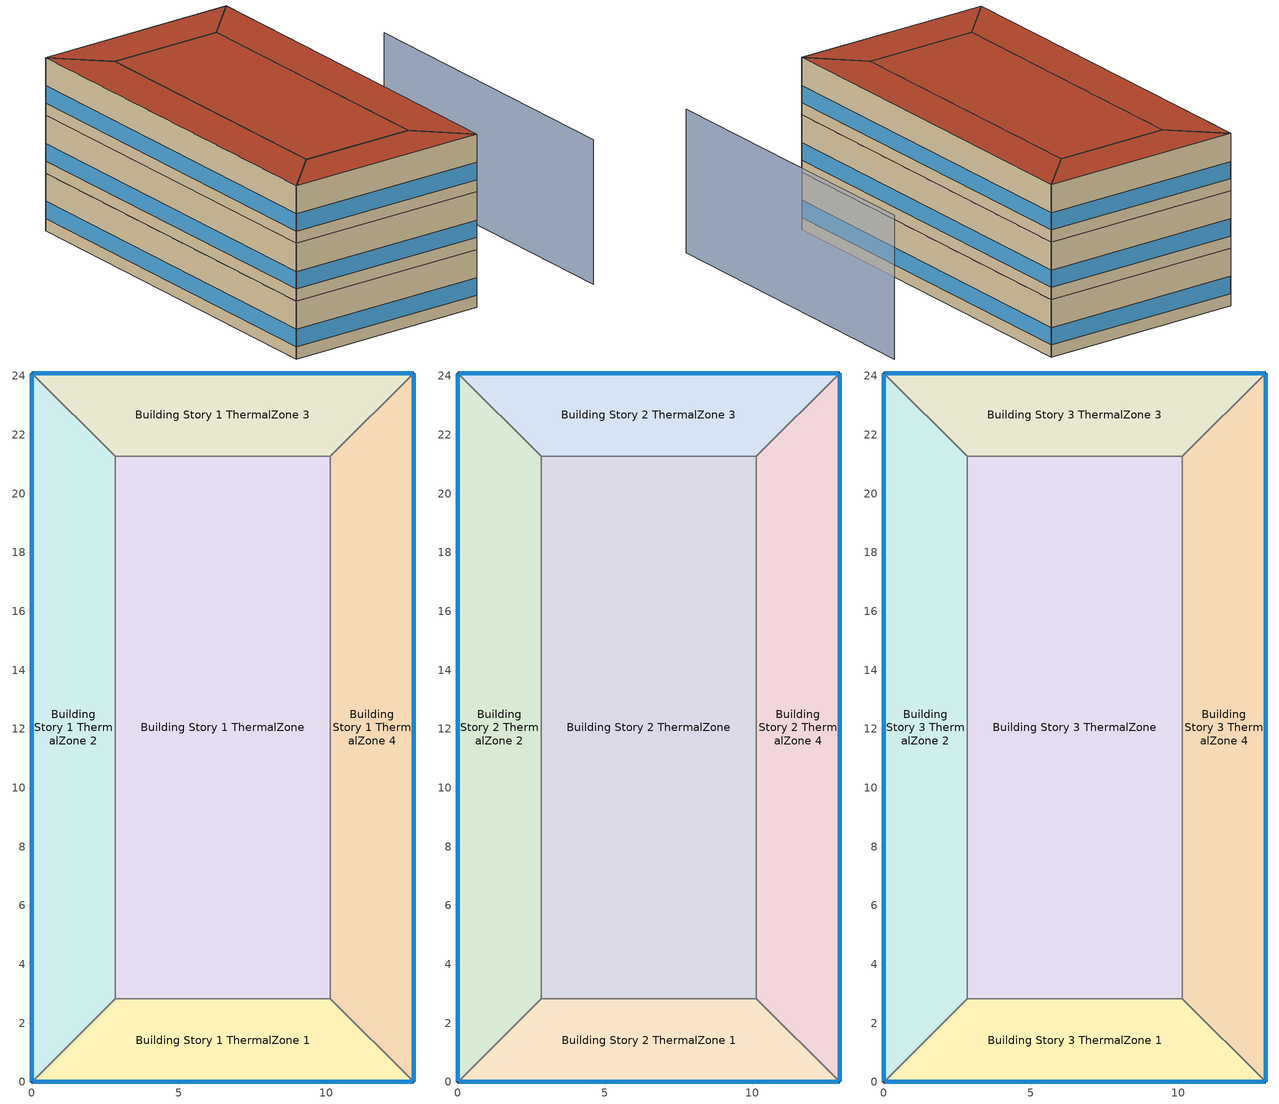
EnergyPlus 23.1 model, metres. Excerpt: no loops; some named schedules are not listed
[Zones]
Building Story 1 ThermalZone
 floor ground (Typical Insulated Carpeted 6in Slab Floor): 10.15,2.83 2.83,2.83 2.83,21.27 10.15,21.27 z0
 wall adiabatic (Typical Interior Wall): 2.83,2.83 10.15,2.83 10.15,21.27 2.83,21.27 2.83,2.83 z0:3.6
 ceiling adiabatic (Typical Interior Floor): 10.15,21.27 2.83,21.27 2.83,2.83 10.15,2.83 z3.6
Building Story 1 ThermalZone 1
 floor ground (Typical Insulated Carpeted 6in Slab Floor): 12.98,0 0,0 2.83,2.83 10.15,2.83 z0
 wall outside (Typical Insulated Steel Framed Exterior Wall R-20.41): 0,0 12.98,0 z0:3.6
 wall adiabatic (Typical Interior Wall): 12.98,0 10.15,2.83 2.83,2.83 0,0 z0:3.6
 window (U 0.48 SHGC 0.40 Dbl Ref-D Clr 6mm/13mm): 0.03,0 12.95,0 z0.76:1.85
 ceiling adiabatic (Typical Interior Ceiling): 10.15,2.83 2.83,2.83 0,0 12.98,0 z3.6
Building Story 1 ThermalZone 2
 floor ground (Typical Insulated Carpeted 6in Slab Floor): 0,0 0,24.1 2.83,21.27 2.83,2.83 z0
 wall outside (Typical Insulated Steel Framed Exterior Wall R-20.41): 0,24.1 0,0 z0:3.6
 wall adiabatic (Typical Interior Wall): 0,0 2.83,2.83 2.83,21.27 0,24.1 z0:3.6
 window (U 0.48 SHGC 0.40 Dbl Ref-D Clr 6mm/13mm): 0,24.07 0,0.03 z0.76:1.84
 ceiling adiabatic (Typical Interior Ceiling): 2.83,2.83 2.83,21.27 0,24.1 0,0 z3.6
Building Story 1 ThermalZone 3
 floor ground (Typical Insulated Carpeted 6in Slab Floor): 0,24.1 12.98,24.1 10.15,21.27 2.83,21.27 z0
 wall outside (Typical Insulated Steel Framed Exterior Wall R-20.41): 12.98,24.1 0,24.1 z0:3.6
 wall adiabatic (Typical Interior Wall): 0,24.1 2.83,21.27 10.15,21.27 12.98,24.1 z0:3.6
 window (U 0.48 SHGC 0.40 Dbl Ref-D Clr 6mm/13mm): 12.95,24.1 0.03,24.1 z0.76:1.85
 ceiling adiabatic (Typical Interior Ceiling): 2.83,21.27 10.15,21.27 12.98,24.1 0,24.1 z3.6
Building Story 1 ThermalZone 4
 floor ground (Typical Insulated Carpeted 6in Slab Floor): 12.98,24.1 12.98,0 10.15,2.83 10.15,21.27 z0
 wall outside (Typical Insulated Steel Framed Exterior Wall R-20.41): 12.98,0 12.98,24.1 z0:3.6
 wall adiabatic (Typical Interior Wall): 12.98,24.1 10.15,21.27 10.15,2.83 12.98,0 z0:3.6
 window (U 0.48 SHGC 0.40 Dbl Ref-D Clr 6mm/13mm): 12.98,0.03 12.98,24.07 z0.76:1.84
 ceiling adiabatic (Typical Interior Ceiling): 10.15,21.27 10.15,2.83 12.98,0 12.98,24.1 z3.6
Building Story 2 ThermalZone
 floor adiabatic (Typical Interior Floor): 10.15,2.83 2.83,2.83 2.83,21.27 10.15,21.27 z3.6
 wall adiabatic (Typical Interior Wall): 2.83,2.83 10.15,2.83 10.15,21.27 2.83,21.27 2.83,2.83 z3.6:7.2
 ceiling adiabatic (Typical Interior Ceiling): 10.15,21.27 2.83,21.27 2.83,2.83 10.15,2.83 z7.2
Building Story 2 ThermalZone 1
 floor adiabatic (Typical Interior Ceiling): 12.98,0 0,0 2.83,2.83 10.15,2.83 z3.6
 wall outside (Typical Insulated Steel Framed Exterior Wall R-20.41): 0,0 12.98,0 z3.6:7.2
 wall adiabatic (Typical Interior Wall): 12.98,0 10.15,2.83 2.83,2.83 0,0 z3.6:7.2
 window (U 0.48 SHGC 0.40 Dbl Ref-D Clr 6mm/13mm): 0.03,0 12.95,0 z4.36:5.45
 ceiling adiabatic (Typical Interior Ceiling): 10.15,2.83 2.83,2.83 0,0 12.98,0 z7.2
Building Story 2 ThermalZone 2
 floor adiabatic (Typical Interior Ceiling): 0,0 0,24.1 2.83,21.27 2.83,2.83 z3.6
 wall outside (Typical Insulated Steel Framed Exterior Wall R-20.41): 0,24.1 0,0 z3.6:7.2
 wall adiabatic (Typical Interior Wall): 0,0 2.83,2.83 2.83,21.27 0,24.1 z3.6:7.2
 window (U 0.48 SHGC 0.40 Dbl Ref-D Clr 6mm/13mm): 0,24.07 0,0.03 z4.36:5.44
 ceiling adiabatic (Typical Interior Ceiling): 2.83,2.83 2.83,21.27 0,24.1 0,0 z7.2
Building Story 2 ThermalZone 3
 floor adiabatic (Typical Interior Ceiling): 0,24.1 12.98,24.1 10.15,21.27 2.83,21.27 z3.6
 wall outside (Typical Insulated Steel Framed Exterior Wall R-20.41): 12.98,24.1 0,24.1 z3.6:7.2
 wall adiabatic (Typical Interior Wall): 0,24.1 2.83,21.27 10.15,21.27 12.98,24.1 z3.6:7.2
 window (U 0.48 SHGC 0.40 Dbl Ref-D Clr 6mm/13mm): 12.95,24.1 0.03,24.1 z4.36:5.45
 ceiling adiabatic (Typical Interior Ceiling): 2.83,21.27 10.15,21.27 12.98,24.1 0,24.1 z7.2
Building Story 2 ThermalZone 4
 floor adiabatic (Typical Interior Ceiling): 12.98,24.1 12.98,0 10.15,2.83 10.15,21.27 z3.6
 wall outside (Typical Insulated Steel Framed Exterior Wall R-20.41): 12.98,0 12.98,24.1 z3.6:7.2
 wall adiabatic (Typical Interior Wall): 12.98,24.1 10.15,21.27 10.15,2.83 12.98,0 z3.6:7.2
 window (U 0.48 SHGC 0.40 Dbl Ref-D Clr 6mm/13mm): 12.98,0.03 12.98,24.07 z4.36:5.44
 ceiling adiabatic (Typical Interior Ceiling): 10.15,21.27 10.15,2.83 12.98,0 12.98,24.1 z7.2
Building Story 3 ThermalZone
 floor adiabatic (Typical Interior Ceiling): 10.15,2.83 2.83,2.83 2.83,21.27 10.15,21.27 z7.2
 wall adiabatic (Typical Interior Wall): 2.83,2.83 10.15,2.83 10.15,21.27 2.83,21.27 2.83,2.83 z7.2:10.8
 roof outside (Typical IEAD Roof R-31.25): 10.15,21.27 2.83,21.27 2.83,2.83 10.15,2.83 z10.8
Building Story 3 ThermalZone 1
 floor adiabatic (Typical Interior Ceiling): 12.98,0 0,0 2.83,2.83 10.15,2.83 z7.2
 wall outside (Typical Insulated Steel Framed Exterior Wall R-20.41): 0,0 12.98,0 z7.2:10.8
 wall adiabatic (Typical Interior Wall): 12.98,0 10.15,2.83 2.83,2.83 0,0 z7.2:10.8
 window (U 0.48 SHGC 0.40 Dbl Ref-D Clr 6mm/13mm): 0.03,0 12.95,0 z7.96:9.05
 roof outside (Typical IEAD Roof R-31.25): 10.15,2.83 2.83,2.83 0,0 12.98,0 z10.8
Building Story 3 ThermalZone 2
 floor adiabatic (Typical Interior Ceiling): 0,0 0,24.1 2.83,21.27 2.83,2.83 z7.2
 wall outside (Typical Insulated Steel Framed Exterior Wall R-20.41): 0,24.1 0,0 z7.2:10.8
 wall adiabatic (Typical Interior Wall): 0,0 2.83,2.83 2.83,21.27 0,24.1 z7.2:10.8
 window (U 0.48 SHGC 0.40 Dbl Ref-D Clr 6mm/13mm): 0,24.07 0,0.03 z7.96:9.04
 roof outside (Typical IEAD Roof R-31.25): 2.83,2.83 2.83,21.27 0,24.1 0,0 z10.8
Building Story 3 ThermalZone 3
 floor adiabatic (Typical Interior Ceiling): 0,24.1 12.98,24.1 10.15,21.27 2.83,21.27 z7.2
 wall outside (Typical Insulated Steel Framed Exterior Wall R-20.41): 12.98,24.1 0,24.1 z7.2:10.8
 wall adiabatic (Typical Interior Wall): 0,24.1 2.83,21.27 10.15,21.27 12.98,24.1 z7.2:10.8
 window (U 0.48 SHGC 0.40 Dbl Ref-D Clr 6mm/13mm): 12.95,24.1 0.03,24.1 z7.96:9.05
 roof outside (Typical IEAD Roof R-31.25): 2.83,21.27 10.15,21.27 12.98,24.1 0,24.1 z10.8
Building Story 3 ThermalZone 4
 floor adiabatic (Typical Interior Ceiling): 12.98,24.1 12.98,0 10.15,2.83 10.15,21.27 z7.2
 wall outside (Typical Insulated Steel Framed Exterior Wall R-20.41): 12.98,0 12.98,24.1 z7.2:10.8
 wall adiabatic (Typical Interior Wall): 12.98,24.1 10.15,21.27 10.15,2.83 12.98,0 z7.2:10.8
 window (U 0.48 SHGC 0.40 Dbl Ref-D Clr 6mm/13mm): 12.98,0.03 12.98,24.07 z7.96:9.04
 roof outside (Typical IEAD Roof R-31.25): 10.15,21.27 10.15,2.83 12.98,0 12.98,24.1 z10.8
shading: 20.43,18.88 20.43,-1.22 z0:9
[Building]
bld_34: Terrain=City
[Site:Location]
Laramie General Brees Field_WY_USA: Latitude {deg}=41.3151; Longitude {deg}=-105.58; Time Zone {hr}=-7; Elevation {m}=2215
[Site:GroundTemperature:FCfactorMethod]
8.6, 2.8, -4.1, -8.8, -2.2, 0.3, 6.7, 10.1, 16.5, 20.6, 19.2, 14.7
[Site:WaterMainsTemperature]
Calculation Method=Correlation; Annual Average Outdoor Air Temperature {C}=8.96667; Maximum Difference In Monthly Average Outdoor Air Temperatures {deltaC}=26.2
[SizingPeriod:DesignDay] Day of Month=21; Dry-Bulb Temperature Range Modifier Type=DefaultMultipliers; Humidity Condition Type=Wetbulb; Barometric Pressure {Pa}=98769; Rain Indicator=No; Snow Indicator=No; Daylight Saving Time Indicator=No; Begin Environment Reset Mode=FullResetAtBeginEnvironment
Name | Month | Day Type | Maximum Dry-Bulb Temperature {C} | Daily Dry-Bulb Temperature Range {deltaC} | Wetbulb or DewPoint at Maximum Dry-Bulb {C} | Wind Speed {m/s} | Wind Direction {deg} | Solar Model Indicator | ASHRAE Clear Sky Optical Depth for Beam Irradiance (taub) | ASHRAE Clear Sky Optical Depth for Diffuse Irradiance (taud) | Sky Clearness
Buffalo Niagara Intl Ap Ann Clg .4% Condns DB=>MWB 1 | 7 | SummerDesignDay | 30.3 | 9.3 | 21.8 | 5.7 | 240 | ASHRAETau | 0.462 | 2.001
Buffalo Niagara Intl Ap Ann Clg .4% Condns WB=>MDB 1 | 7 | SummerDesignDay | 27.8 | 9.3 | 23.8 | 5.7 | 240 | ASHRAETau | 0.462 | 2.001
Buffalo Niagara Intl Ap Ann Htg 99.6% Condns DB 1 | 1 | WinterDesignDay | -16.3 | 0 | -16.3 | 5.1 | 270 | ASHRAEClearSky |  |  | 0
[Material] Thermal Absorptance=0.9; Solar Absorptance=0.7
Name | Roughness | Thickness {m} | Conductivity {W/m-K} | Density {kg/m3} | Specific Heat {J/kg-K} | Visible Absorptance
100mm Normalweight concrete floor | MediumRough | 0.1016 | 2.31045 | 2322 | 832.557 | 0.7
25mm Stucco | Smooth | 0.0254 | 0.72 | 1856 | 840 | 0.7
5/8 in. Gypsum Board | MediumSmooth | 0.0159 | 0.16 | 800 | 1090 | 0.7
6 in. Normalweight Concrete Floor | MediumRough | 0.1524 | 2.31 | 2322 | 832 | 0.7
G01 13mm gypsum board | Smooth | 0.0127 | 0.160031 | 800.001 | 1090.73 | 0.5
Metal Roof Surface | Smooth | 0.0008 | 45.28 | 7824 | 500 | 0.7
Roof Membrane | VeryRough | 0.0095 | 0.16 | 1121.29 | 1460 | 0.7
[Material:NoMass] Roughness=Smooth; Thermal Absorptance=0.9; Solar Absorptance=0.7
Name | Thermal Resistance {m2-K/W} | Visible Absorptance
CP02 CARPET PAD; Typical Carpet Pad | 0.21648 | 0.8
Typical Insulation R-18.23 | 3.21036 | 0.7
Typical Insulation R-30.13 | 5.30668 | 0.7
[WindowMaterial:Gas]
AIR 13MM: Gas Type=Air; Thickness {m}=0.0127
[WindowMaterial:Glazing] Optical Data Type=SpectralAverage; Thickness {m}=0.006; Infrared Transmittance at Normal Incidence=0; Front Side Infrared Hemispherical Emissivity=0.84; Conductivity {W/m-K}=0.9; Dirt Correction Factor for Solar and Visible Transmittance=1; Solar Diffusing=No
Name | Solar Transmittance at Normal Incidence | Front Side Solar Reflectance at Normal Incidence | Back Side Solar Reflectance at Normal Incidence | Visible Transmittance at Normal Incidence | Front Side Visible Reflectance at Normal Incidence | Back Side Visible Reflectance at Normal Incidence | Back Side Infrared Hemispherical Emissivity
CLEAR 6MM | 0.775 | 0.071 | 0.071 | 0.881 | 0.08 | 0.08 | 0.84
REF D CLEAR 6MM | 0.429 | 0.308 | 0.379 | 0.334 | 0.453 | 0.505 | 0.82
[Construction]
InteriorFurnishings 1: Std Wood 6inch 1
InteriorFurnishings 2: Std Wood 6inch 2
Typical IEAD Roof R-31.25: Roof Membrane, Typical Insulation R-30.13, Metal Roof Surface
Typical Insulated Carpeted 6in Slab Floor: 6 in. Normalweight Concrete Floor, Typical Carpet Pad
Typical Insulated Steel Framed Exterior Wall R-20.41: 25mm Stucco, 5/8 in. Gypsum Board, Typical Insulation R-18.23, 5/8 in. Gypsum Board
Typical Interior Ceiling: CP02 CARPET PAD, 100mm Normalweight concrete floor
Typical Interior Floor: 100mm Normalweight concrete floor, CP02 CARPET PAD
Typical Interior Wall: G01 13mm gypsum board, G01 13mm gypsum board
U 0.48 SHGC 0.40 Dbl Ref-D Clr 6mm/13mm: REF D CLEAR 6MM, AIR 13MM, CLEAR 6MM
[SurfaceProperty:SurroundingSurfaces] Surrounding Surface 1=SurroundingSurface1; Surrounding Surface 1 View Factor=0.5
Name | Surrounding Surface 1 Temperature Schedule
SrdSurfs:Surface 56 | Srf-Surface 56-Tmp
SrdSurfs:Surface 44 | Srf-Surface 44-Tmp
SrdSurfs:Surface 50 | Srf-Surface 50-Tmp
SrdSurfs:Surface 38 | Srf-Surface 38-Tmp
[SurfaceProperty:LocalEnvironment]
Name | Exterior Surface | Surrounding Surfaces Object
LocEnv:Surface 44 | Surface 44 | SrdSurfs:Surface 56
LocEnv:Surface 56 | Surface 56 | SrdSurfs:Surface 44
LocEnv:Surface 50 | Surface 50 | SrdSurfs:Surface 38
LocEnv:Surface 38 | Surface 38 | SrdSurfs:Surface 50
[Zone] Part of Total Floor Area=Yes
Name | Multiplier
Building Story 1 ThermalZone; Building Story 1 ThermalZone 1; Building Story 1 ThermalZone 2; Building Story 1 ThermalZone 3; Building Story 1 ThermalZone 4; Building Story 3 ThermalZone; Building Story 3 ThermalZone 1; Building Story 3 ThermalZone 2; Building Story 3 ThermalZone 3; Building Story 3 ThermalZone 4 | 1
Building Story 2 ThermalZone; Building Story 2 ThermalZone 1; Building Story 2 ThermalZone 2; Building Story 2 ThermalZone 3; Building Story 2 ThermalZone 4 | 28
[Space]
Name | Zone | Space Type
Building Story 1 Space | Building Story 1 ThermalZone | Story Ground Blended Space Type
Building Story 1 Space 1 | Building Story 1 ThermalZone 1 | Story Ground Blended Space Type
Building Story 1 Space 2 | Building Story 1 ThermalZone 2 | Story Ground Blended Space Type
Building Story 1 Space 3 | Building Story 1 ThermalZone 3 | Story Ground Blended Space Type
Building Story 1 Space 4 | Building Story 1 ThermalZone 4 | Story Ground Blended Space Type
Building Story 2 Space | Building Story 2 ThermalZone | Story Mid Blended Space Type
Building Story 2 Space 1 | Building Story 2 ThermalZone 1 | Story Mid Blended Space Type
Building Story 2 Space 2 | Building Story 2 ThermalZone 2 | Story Mid Blended Space Type
Building Story 2 Space 3 | Building Story 2 ThermalZone 3 | Story Mid Blended Space Type
Building Story 2 Space 4 | Building Story 2 ThermalZone 4 | Story Mid Blended Space Type
Building Story 3 Space | Building Story 3 ThermalZone | Story Top Blended Space Type
Building Story 3 Space 1 | Building Story 3 ThermalZone 1 | Story Top Blended Space Type
Building Story 3 Space 2 | Building Story 3 ThermalZone 2 | Story Top Blended Space Type
Building Story 3 Space 3 | Building Story 3 ThermalZone 3 | Story Top Blended Space Type
Building Story 3 Space 4 | Building Story 3 ThermalZone 4 | Story Top Blended Space Type
[SpaceList]
Story Ground Blended Space Type: Building Story 1 Space, Building Story 1 Space 3, Building Story 1 Space 1, Building Story 1 Space 2, Building Story 1 Space 4
Story Mid Blended Space Type: Building Story 2 Space, Building Story 2 Space 1, Building Story 2 Space 2, Building Story 2 Space 3, Building Story 2 Space 4
Story Top Blended Space Type: Building Story 3 Space 1, Building Story 3 Space, Building Story 3 Space 2, Building Story 3 Space 3, Building Story 3 Space 4
[InternalMass]
Name | Construction | Zone or ZoneList | Space or SpaceList | Surface Area {m2}
Building Story 1 Space MidriseApartment Apartment A  - Story Ground Mass; Building Story 1 Space MidriseApartment Apartment C  - Story Ground Mass | InteriorFurnishings 1 | Building Story 1 ThermalZone | Building Story 1 Space | 111.007
Building Story 1 Space 3 MidriseApartment Apartment A  - Story Ground Mass; Building Story 1 Space 3 MidriseApartment Apartment C  - Story Ground Mass | InteriorFurnishings 1 | Building Story 1 ThermalZone 3 | Building Story 1 Space 3 | 23.6003
Building Story 1 Space 1 MidriseApartment Apartment A  - Story Ground Mass; Building Story 1 Space 1 MidriseApartment Apartment C  - Story Ground Mass | InteriorFurnishings 1 | Building Story 1 ThermalZone 1 | Building Story 1 Space 1 | 23.6004
Building Story 1 Space 2 MidriseApartment Apartment A  - Story Ground Mass; Building Story 1 Space 2 MidriseApartment Apartment C  - Story Ground Mass | InteriorFurnishings 1 | Building Story 1 ThermalZone 2 | Building Story 1 Space 2 | 49.4589
Building Story 1 Space 4 MidriseApartment Apartment A  - Story Ground Mass; Building Story 1 Space 4 MidriseApartment Apartment C  - Story Ground Mass | InteriorFurnishings 1 | Building Story 1 ThermalZone 4 | Building Story 1 Space 4 | 49.4589
Building Story 1 Space MidriseApartment Corridor B  - Story Ground Mass | InteriorFurnishings 1 | Building Story 1 ThermalZone | Building Story 1 Space | 25.211
Building Story 1 Space 3 MidriseApartment Corridor B  - Story Ground Mass | InteriorFurnishings 1 | Building Story 1 ThermalZone 3 | Building Story 1 Space 3 | 5.3599
Building Story 1 Space 1 MidriseApartment Corridor B  - Story Ground Mass | InteriorFurnishings 1 | Building Story 1 ThermalZone 1 | Building Story 1 Space 1 | 5.35992
Building Story 1 Space 2 MidriseApartment Corridor B  - Story Ground Mass | InteriorFurnishings 1 | Building Story 1 ThermalZone 2 | Building Story 1 Space 2 | 11.2327
Building Story 1 Space 4 MidriseApartment Corridor B  - Story Ground Mass | InteriorFurnishings 1 | Building Story 1 ThermalZone 4 | Building Story 1 Space 4 | 11.2327
Building Story 1 Space MidriseApartment Office  - Story Ground Mass | InteriorFurnishings 1 | Building Story 1 ThermalZone | Building Story 1 Space | 22.8482
Building Story 1 Space 3 MidriseApartment Office  - Story Ground Mass | InteriorFurnishings 1 | Building Story 1 ThermalZone 3 | Building Story 1 Space 3 | 4.85757
Building Story 1 Space 1 MidriseApartment Office  - Story Ground Mass | InteriorFurnishings 1 | Building Story 1 ThermalZone 1 | Building Story 1 Space 1 | 4.85759
Building Story 1 Space 2 MidriseApartment Office  - Story Ground Mass | InteriorFurnishings 1 | Building Story 1 ThermalZone 2 | Building Story 1 Space 2 | 10.1799
Building Story 1 Space 4 MidriseApartment Office  - Story Ground Mass | InteriorFurnishings 1 | Building Story 1 ThermalZone 4 | Building Story 1 Space 4 | 10.1799
Building Story 1 Space Mass | InteriorFurnishings 2 | Building Story 1 ThermalZone | Building Story 1 Space | 270.073
Building Story 1 Space 1 Mass | InteriorFurnishings 2 | Building Story 1 ThermalZone 1 | Building Story 1 Space 1 | 57.4183
Building Story 1 Space 2 Mass | InteriorFurnishings 2 | Building Story 1 ThermalZone 2 | Building Story 1 Space 2 | 120.33
Building Story 1 Space 3 Mass | InteriorFurnishings 2 | Building Story 1 ThermalZone 3 | Building Story 1 Space 3 | 57.4181
Building Story 1 Space 4 Mass | InteriorFurnishings 2 | Building Story 1 ThermalZone 4 | Building Story 1 Space 4 | 120.33
Building Story 2 Space MidriseApartment Apartment A  - Story Mid Mass; Building Story 2 Space MidriseApartment Apartment C  - Story Mid Mass | InteriorFurnishings 1 | Building Story 2 ThermalZone | Building Story 2 Space | 121.266
Building Story 2 Space 1 MidriseApartment Apartment A  - Story Mid Mass; Building Story 2 Space 1 MidriseApartment Apartment C  - Story Mid Mass | InteriorFurnishings 1 | Building Story 2 ThermalZone 1 | Building Story 2 Space 1 | 25.7815
Building Story 2 Space 2 MidriseApartment Apartment A  - Story Mid Mass; Building Story 2 Space 2 MidriseApartment Apartment C  - Story Mid Mass | InteriorFurnishings 1 | Building Story 2 ThermalZone 2 | Building Story 2 Space 2 | 54.0298
Building Story 2 Space 3 MidriseApartment Apartment A  - Story Mid Mass; Building Story 2 Space 3 MidriseApartment Apartment C  - Story Mid Mass | InteriorFurnishings 1 | Building Story 2 ThermalZone 3 | Building Story 2 Space 3 | 25.7814
Building Story 2 Space 4 MidriseApartment Apartment A  - Story Mid Mass; Building Story 2 Space 4 MidriseApartment Apartment C  - Story Mid Mass | InteriorFurnishings 1 | Building Story 2 ThermalZone 4 | Building Story 2 Space 4 | 54.0298
Building Story 2 Space MidriseApartment Corridor B  - Story Mid Mass | InteriorFurnishings 1 | Building Story 2 ThermalZone | Building Story 2 Space | 27.5409
Building Story 2 Space 1 MidriseApartment Corridor B  - Story Mid Mass | InteriorFurnishings 1 | Building Story 2 ThermalZone 1 | Building Story 2 Space 1 | 5.85527
Building Story 2 Space 2 MidriseApartment Corridor B  - Story Mid Mass | InteriorFurnishings 1 | Building Story 2 ThermalZone 2 | Building Story 2 Space 2 | 12.2708
Building Story 2 Space 3 MidriseApartment Corridor B  - Story Mid Mass | InteriorFurnishings 1 | Building Story 2 ThermalZone 3 | Building Story 2 Space 3 | 5.85526
Building Story 2 Space 4 MidriseApartment Corridor B  - Story Mid Mass | InteriorFurnishings 1 | Building Story 2 ThermalZone 4 | Building Story 2 Space 4 | 12.2708
Building Story 2 Space Mass | InteriorFurnishings 2 | Building Story 2 ThermalZone | Building Story 2 Space | 270.073
Building Story 2 Space 1 Mass | InteriorFurnishings 2 | Building Story 2 ThermalZone 1 | Building Story 2 Space 1 | 57.4183
Building Story 2 Space 2 Mass | InteriorFurnishings 2 | Building Story 2 ThermalZone 2 | Building Story 2 Space 2 | 120.33
Building Story 2 Space 3 Mass | InteriorFurnishings 2 | Building Story 2 ThermalZone 3 | Building Story 2 Space 3 | 57.4181
Building Story 2 Space 4 Mass | InteriorFurnishings 2 | Building Story 2 ThermalZone 4 | Building Story 2 Space 4 | 120.33
Building Story 3 Space 1 MidriseApartment Apartment A  - Story Top Mass; Building Story 3 Space 1 MidriseApartment Apartment C  - Story Top Mass | InteriorFurnishings 1 | Building Story 3 ThermalZone 1 | Building Story 3 Space 1 | 25.7815
Building Story 3 Space MidriseApartment Apartment A  - Story Top Mass; Building Story 3 Space MidriseApartment Apartment C  - Story Top Mass | InteriorFurnishings 1 | Building Story 3 ThermalZone | Building Story 3 Space | 121.266
Building Story 3 Space 2 MidriseApartment Apartment A  - Story Top Mass; Building Story 3 Space 2 MidriseApartment Apartment C  - Story Top Mass | InteriorFurnishings 1 | Building Story 3 ThermalZone 2 | Building Story 3 Space 2 | 54.0298
Building Story 3 Space 3 MidriseApartment Apartment A  - Story Top Mass; Building Story 3 Space 3 MidriseApartment Apartment C  - Story Top Mass | InteriorFurnishings 1 | Building Story 3 ThermalZone 3 | Building Story 3 Space 3 | 25.7814
Building Story 3 Space 4 MidriseApartment Apartment A  - Story Top Mass; Building Story 3 Space 4 MidriseApartment Apartment C  - Story Top Mass | InteriorFurnishings 1 | Building Story 3 ThermalZone 4 | Building Story 3 Space 4 | 54.0298
Building Story 3 Space 1 MidriseApartment Corridor B  - Story Top Mass | InteriorFurnishings 1 | Building Story 3 ThermalZone 1 | Building Story 3 Space 1 | 5.85527
Building Story 3 Space MidriseApartment Corridor B  - Story Top Mass | InteriorFurnishings 1 | Building Story 3 ThermalZone | Building Story 3 Space | 27.5409
Building Story 3 Space 2 MidriseApartment Corridor B  - Story Top Mass | InteriorFurnishings 1 | Building Story 3 ThermalZone 2 | Building Story 3 Space 2 | 12.2708
Building Story 3 Space 3 MidriseApartment Corridor B  - Story Top Mass | InteriorFurnishings 1 | Building Story 3 ThermalZone 3 | Building Story 3 Space 3 | 5.85526
Building Story 3 Space 4 MidriseApartment Corridor B  - Story Top Mass | InteriorFurnishings 1 | Building Story 3 ThermalZone 4 | Building Story 3 Space 4 | 12.2708
Building Story 3 Space Mass | InteriorFurnishings 2 | Building Story 3 ThermalZone | Building Story 3 Space | 270.073
Building Story 3 Space 1 Mass | InteriorFurnishings 2 | Building Story 3 ThermalZone 1 | Building Story 3 Space 1 | 57.4183
Building Story 3 Space 2 Mass | InteriorFurnishings 2 | Building Story 3 ThermalZone 2 | Building Story 3 Space 2 | 120.33
Building Story 3 Space 3 Mass | InteriorFurnishings 2 | Building Story 3 ThermalZone 3 | Building Story 3 Space 3 | 57.4181
Building Story 3 Space 4 Mass | InteriorFurnishings 2 | Building Story 3 ThermalZone 4 | Building Story 3 Space 4 | 120.33
[Exterior:Lights] Control Option=AstronomicalClock
Name | Schedule | Design Level {W}
Building Facades | Schedule Ruleset 1 | 356.69
Main Entries | Schedule Ruleset 2 | 240
Other Doors | Schedule Ruleset 2 | 24.9906
Parking Areas and Drives | Schedule Ruleset 2 | 685.74
